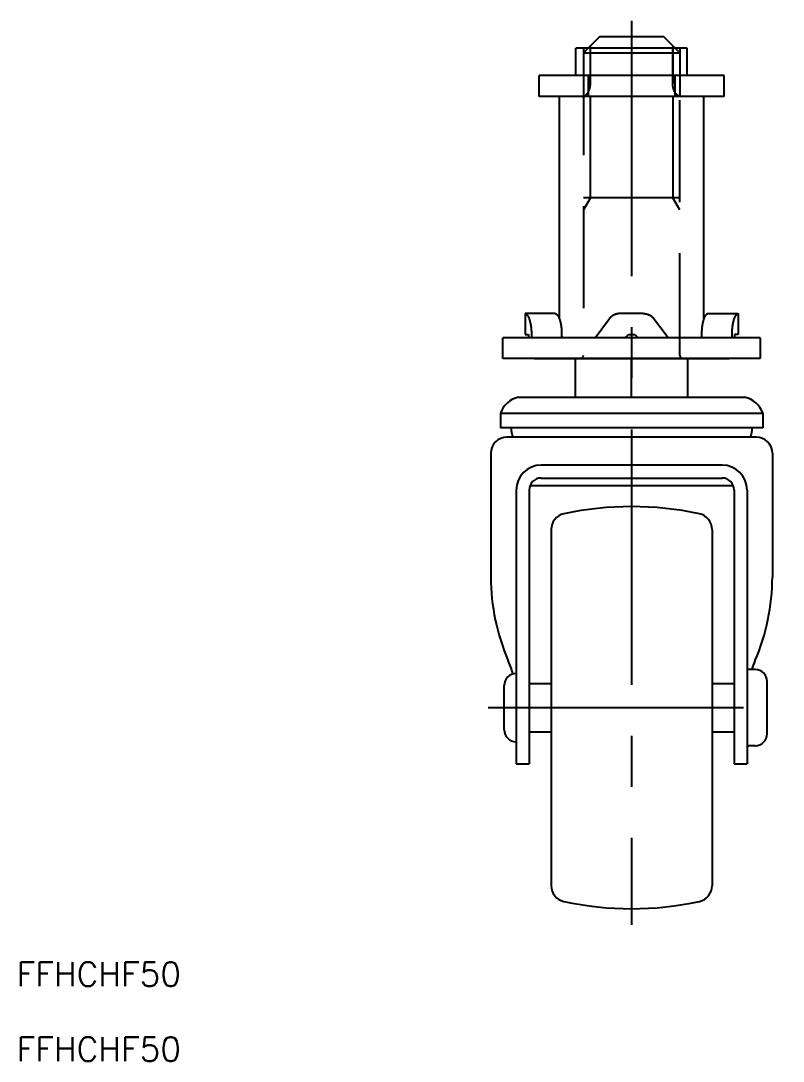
# Model space of a CAD drawing. Extents: x -158 to 42, y -44 to 169.
# Drawn here: x -158.3 to -63.5, y -44 to 85.4 of the extents above; entities that cross this region are included whole.
import ezdxf

# ---------------------------------------------------------------- set-up
doc = ezdxf.new("R2010")
doc.units = 0
doc.linetypes.add('CENTER', pattern=[50.8, 31.75, -6.35, 6.35, -6.35])
doc.linetypes.add('DASHED', pattern=[19.05, 12.7, -6.35])
doc.layers.get('0').update_dxf_attribs({"linetype": 'CONTINUOUS'})
doc.layers.add('CENTER', color=1, linetype='CONTINUOUS')
doc.styles.get("Standard").update_dxf_attribs({"font": 'txt.shx', "height": 3, "bigfont": 'bigfont.shx'})

msp = doc.modelspace()

# ---------------------------------------------------------------- linework, layer by layer
at = {"color": 7, "linetype": 'CONTINUOUS'}
for p, q in [((-86.33, 83.4), (-87.73, 82)), ((-78.33, 83.4), (-86.33, 83.4)), ((-76.93, 82), (-78.33, 83.4)), ((-75.41, 82), (-89.25, 82)), ((-89.25, 78.6), (-89.25, 82)), ((-75.41, 78.6), (-75.41, 82)), ((-70.83, 78.6), (-93.83, 78.6)), ((-93.83, 76), (-93.83, 78.6)), ((-87.72, 78.6), (-87.72, 76)), ((-76.94, 78.6), (-76.94, 76)), ((-70.83, 76), (-70.83, 78.6)), ((-70.83, 76), (-93.83, 76)), ((-91.33, 76), (-91.33, 48.41)), ((-73.33, 76), (-91.33, 76)), ((-73.33, 48.41), (-73.33, 76)), ((-91.82, 49), (-95.58, 49)), ((-95.58, 49), (-95.58, 46.4)), ((-86.86, 46), (-85.07, 48.39)), ((-80.91, 49), (-83.75, 49)), ((-77.8, 46), (-79.59, 48.39)), ((-72.84, 49), (-69.08, 49)), ((-69.08, 49), (-69.08, 46.4)), ((-66.33, 46), (-98.33, 46)), ((-98.33, 43.4), (-98.33, 46)), ((-95.58, 46.4), (-95.14, 46.4)), ((-95.14, 46.4), (-95.14, 46)), ((-83.16, 46), (-82.72, 46.4)), ((-82.72, 46.4), (-81.95, 46.4)), ((-81.95, 46.4), (-81.5, 46)), ((-69.52, 46.4), (-69.52, 46)), ((-69.08, 46.4), (-69.52, 46.4)), ((-66.33, 46), (-66.33, 43.4)), ((-66.33, 43.4), (-98.33, 43.4)), ((-94.45, 43.4), (-70.21, 43.4)), ((-89.33, 43.4), (-89.33, 38.6)), ((-82.33, 38.6), (-82.33, 43.4)), ((-75.33, 38.6), (-75.33, 43.4)), ((-96.38, 38.6), (-68.28, 38.6)), ((-98.63, 36.6), (-66.03, 36.6)), ((-98.63, 36.6), (-98.63, 34.8)), ((-66.03, 36.6), (-66.03, 34.8)), ((-66.03, 34.8), (-98.63, 34.8)), ((-66.83, 33.63), (-97.83, 33.63)), ((-99.83, 31.63), (-99.83, 16.24)), ((-64.83, 31.63), (-64.83, 16.24)), ((-71.08, 30.15), (-93.58, 30.15)), ((-93.58, 28.55), (-71.08, 28.55)), ((-94.97, 27.63), (-69.7, 27.63)), ((-96.68, 27.05), (-96.68, -7)), ((-95.08, 27.05), (-95.08, -7)), ((-69.58, 27.05), (-69.58, -7)), ((-67.98, 27.05), (-67.98, -7)), ((-92.33, 22.15), (-92.33, -22.15)), ((-72.33, 22.15), (-72.33, -22.15)), ((-66.98, 4.75), (-67.78, 4.75)), ((-98.18, -2.75), (-98.18, 2.75)), ((-95.08, 3), (-92.33, 3)), ((-72.33, 3), (-69.58, 3)), ((-65.48, -3.25), (-65.48, 3.25)), ((-95.08, -3), (-92.33, -3)), ((-72.33, -3), (-69.58, -3)), ((-66.98, -4.75), (-67.78, -4.75)), ((-96.68, -7), (-95.08, -7)), ((-69.58, -7), (-67.98, -7))]:
    msp.add_line(p, q, dxfattribs=at)
at = {"color": 3, "linetype": 'DASHED'}
for p, q in [((-88.33, 82), (-88.33, 76.1)), ((-88.33, 81.4), (-87.73, 82)), ((-87.45, 77.6), (-87.45, 82.28)), ((-87.45, 77.6), (-87.45, 82)), ((-77.21, 82.28), (-77.21, 77.6)), ((-77.21, 77.6), (-77.21, 82)), ((-76.33, 81.4), (-76.93, 82)), ((-76.33, 82), (-76.33, 76.1)), ((-88.33, 81.4), (-76.33, 81.4)), ((-88.33, 81.4), (-88.33, 43.8)), ((-76.33, 43.8), (-76.33, 81.4)), ((-87.45, 63.4), (-87.45, 76)), ((-77.21, 76), (-77.21, 63.4)), ((-87.45, 63.4), (-88.33, 61.88)), ((-76.33, 63.4), (-88.33, 63.4)), ((-76.33, 61.88), (-77.21, 63.4))]:
    msp.add_line(p, q, dxfattribs=at)
for points in [[(-88.48, 76, 0), (-88.46, 76, 0), (-88.45, 76, 0), (-88.44, 76, 0), (-88.43, 76, 0), (-88.41, 76, 0), (-88.4, 76, 0), (-88.39, 76.01, 0), (-88.38, 76.01, 0), (-88.36, 76.01, 0), (-88.35, 76.01, 0), (-88.34, 76.01, 0), (-88.33, 76.02, 0), (-88.31, 76.02, 0), (-88.3, 76.02, 0), (-88.29, 76.03, 0), (-88.28, 76.03, 0), (-88.26, 76.03, 0), (-88.25, 76.04, 0), (-88.24, 76.04, 0), (-88.23, 76.05, 0), (-88.22, 76.05, 0), (-88.2, 76.06, 0), (-88.19, 76.06, 0), (-88.18, 76.07, 0), (-88.17, 76.07, 0), (-88.16, 76.08, 0), (-88.14, 76.09, 0), (-88.13, 76.09, 0), (-88.12, 76.1, 0), (-88.11, 76.11, 0), (-88.1, 76.11, 0), (-88.08, 76.12, 0), (-88.07, 76.13, 0), (-88.06, 76.14, 0), (-88.05, 76.15, 0), (-88.04, 76.15, 0), (-88.03, 76.16, 0), (-88.02, 76.17, 0), (-88, 76.18, 0), (-87.99, 76.19, 0), (-87.98, 76.2, 0), (-87.97, 76.21, 0), (-87.96, 76.22, 0), (-87.95, 76.23, 0), (-87.94, 76.24, 0), (-87.93, 76.25, 0), (-87.92, 76.26, 0), (-87.91, 76.27, 0), (-87.9, 76.28, 0), (-87.89, 76.29, 0), (-87.88, 76.3, 0), (-87.87, 76.31, 0), (-87.86, 76.33, 0), (-87.85, 76.34, 0), (-87.84, 76.35, 0), (-87.83, 76.36, 0), (-87.82, 76.38, 0), (-87.81, 76.39, 0), (-87.8, 76.4, 0), (-87.79, 76.41, 0), (-87.78, 76.43, 0), (-87.77, 76.44, 0), (-87.76, 76.45, 0), (-87.75, 76.47, 0), (-87.74, 76.48, 0), (-87.73, 76.5, 0), (-87.72, 76.51, 0), (-87.72, 76.53, 0), (-87.71, 76.54, 0), (-87.7, 76.55, 0), (-87.69, 76.57, 0), (-87.68, 76.58, 0), (-87.68, 76.6, 0), (-87.67, 76.62, 0), (-87.66, 76.63, 0), (-87.65, 76.65, 0), (-87.65, 76.66, 0), (-87.64, 76.68, 0), (-87.63, 76.69, 0), (-87.62, 76.71, 0), (-87.62, 76.73, 0), (-87.61, 76.74, 0), (-87.6, 76.76, 0), (-87.6, 76.78, 0), (-87.59, 76.79, 0), (-87.58, 76.81, 0), (-87.58, 76.83, 0), (-87.57, 76.85, 0), (-87.57, 76.86, 0), (-87.56, 76.88, 0), (-87.55, 76.9, 0), (-87.55, 76.92, 0), (-87.54, 76.93, 0), (-87.54, 76.95, 0), (-87.53, 76.97, 0), (-87.53, 76.99, 0), (-87.52, 77.01, 0), (-87.52, 77.02, 0), (-87.51, 77.04, 0), (-87.51, 77.06, 0), (-87.51, 77.08, 0), (-87.5, 77.1, 0), (-87.5, 77.12, 0), (-87.49, 77.14, 0), (-87.49, 77.15, 0), (-87.49, 77.17, 0), (-87.48, 77.19, 0), (-87.48, 77.21, 0), (-87.48, 77.23, 0), (-87.48, 77.25, 0), (-87.47, 77.27, 0), (-87.47, 77.29, 0), (-87.47, 77.31, 0), (-87.47, 77.33, 0), (-87.46, 77.35, 0), (-87.46, 77.37, 0), (-87.46, 77.38, 0), (-87.46, 77.4, 0), (-87.46, 77.42, 0), (-87.46, 77.44, 0), (-87.45, 77.46, 0), (-87.45, 77.48, 0), (-87.45, 77.5, 0), (-87.45, 77.52, 0), (-87.45, 77.54, 0), (-87.45, 77.56, 0), (-87.45, 77.58, 0), (-87.45, 77.6, 0)], [(-76.18, 76, 0), (-76.2, 76, 0), (-76.21, 76, 0), (-76.22, 76, 0), (-76.23, 76, 0), (-76.25, 76, 0), (-76.26, 76, 0), (-76.27, 76.01, 0), (-76.28, 76.01, 0), (-76.3, 76.01, 0), (-76.31, 76.01, 0), (-76.32, 76.01, 0), (-76.33, 76.02, 0), (-76.35, 76.02, 0), (-76.36, 76.02, 0), (-76.37, 76.03, 0), (-76.38, 76.03, 0), (-76.4, 76.03, 0), (-76.41, 76.04, 0), (-76.42, 76.04, 0), (-76.43, 76.05, 0), (-76.45, 76.05, 0), (-76.46, 76.06, 0), (-76.47, 76.06, 0), (-76.48, 76.07, 0), (-76.49, 76.07, 0), (-76.51, 76.08, 0), (-76.52, 76.09, 0), (-76.53, 76.09, 0), (-76.54, 76.1, 0), (-76.55, 76.11, 0), (-76.57, 76.11, 0), (-76.58, 76.12, 0), (-76.59, 76.13, 0), (-76.6, 76.14, 0), (-76.61, 76.15, 0), (-76.62, 76.15, 0), (-76.63, 76.16, 0), (-76.65, 76.17, 0), (-76.66, 76.18, 0), (-76.67, 76.19, 0), (-76.68, 76.2, 0), (-76.69, 76.21, 0), (-76.7, 76.22, 0), (-76.71, 76.23, 0), (-76.72, 76.24, 0), (-76.73, 76.25, 0), (-76.74, 76.26, 0), (-76.75, 76.27, 0), (-76.76, 76.28, 0), (-76.78, 76.29, 0), (-76.79, 76.3, 0), (-76.8, 76.31, 0), (-76.81, 76.33, 0), (-76.82, 76.34, 0), (-76.83, 76.35, 0), (-76.84, 76.36, 0), (-76.84, 76.38, 0), (-76.85, 76.39, 0), (-76.86, 76.4, 0), (-76.87, 76.41, 0), (-76.88, 76.43, 0), (-76.89, 76.44, 0), (-76.9, 76.45, 0), (-76.91, 76.47, 0), (-76.92, 76.48, 0), (-76.93, 76.5, 0), (-76.94, 76.51, 0), (-76.94, 76.53, 0), (-76.95, 76.54, 0), (-76.96, 76.55, 0), (-76.97, 76.57, 0), (-76.98, 76.58, 0), (-76.99, 76.6, 0), (-76.99, 76.62, 0), (-77, 76.63, 0), (-77.01, 76.65, 0), (-77.02, 76.66, 0), (-77.02, 76.68, 0), (-77.03, 76.69, 0), (-77.04, 76.71, 0), (-77.04, 76.73, 0), (-77.05, 76.74, 0), (-77.06, 76.76, 0), (-77.06, 76.78, 0), (-77.07, 76.79, 0), (-77.08, 76.81, 0), (-77.08, 76.83, 0), (-77.09, 76.85, 0), (-77.1, 76.86, 0), (-77.1, 76.88, 0), (-77.11, 76.9, 0), (-77.11, 76.92, 0), (-77.12, 76.93, 0), (-77.12, 76.95, 0), (-77.13, 76.97, 0), (-77.13, 76.99, 0), (-77.14, 77.01, 0), (-77.14, 77.02, 0), (-77.15, 77.04, 0), (-77.15, 77.06, 0), (-77.15, 77.08, 0), (-77.16, 77.1, 0), (-77.16, 77.12, 0), (-77.17, 77.14, 0), (-77.17, 77.15, 0), (-77.17, 77.17, 0), (-77.18, 77.19, 0), (-77.18, 77.21, 0), (-77.18, 77.23, 0), (-77.19, 77.25, 0), (-77.19, 77.27, 0), (-77.19, 77.29, 0), (-77.19, 77.31, 0), (-77.2, 77.33, 0), (-77.2, 77.35, 0), (-77.2, 77.37, 0), (-77.2, 77.38, 0), (-77.2, 77.4, 0), (-77.2, 77.42, 0), (-77.21, 77.44, 0), (-77.21, 77.46, 0), (-77.21, 77.48, 0), (-77.21, 77.5, 0), (-77.21, 77.52, 0), (-77.21, 77.54, 0), (-77.21, 77.56, 0), (-77.21, 77.58, 0), (-77.21, 77.6, 0)]]:
    msp.add_polyline3d(points, dxfattribs=at)
at = {"color": 7}
for points in [[(-95.58, 49, 0), (-95.57, 48.99, 0), (-95.55, 48.98, 0), (-95.54, 48.98, 0), (-95.52, 48.97, 0), (-95.51, 48.96, 0), (-95.49, 48.95, 0), (-95.48, 48.94, 0), (-95.46, 48.93, 0), (-95.45, 48.92, 0), (-95.43, 48.91, 0), (-95.42, 48.91, 0), (-95.41, 48.9, 0), (-95.39, 48.89, 0), (-95.38, 48.88, 0), (-95.37, 48.86, 0), (-95.36, 48.85, 0), (-95.34, 48.84, 0), (-95.33, 48.83, 0), (-95.32, 48.82, 0), (-95.31, 48.81, 0), (-95.3, 48.79, 0), (-95.29, 48.78, 0), (-95.28, 48.77, 0), (-95.27, 48.76, 0), (-95.26, 48.74, 0), (-95.25, 48.73, 0), (-95.24, 48.71, 0), (-95.23, 48.7, 0), (-95.22, 48.69, 0), (-95.21, 48.67, 0), (-95.2, 48.66, 0), (-95.19, 48.64, 0), (-95.19, 48.63, 0), (-95.18, 48.61, 0), (-95.17, 48.6, 0), (-95.16, 48.58, 0), (-95.16, 48.57, 0), (-95.15, 48.55, 0), (-95.14, 48.53, 0), (-95.13, 48.52, 0), (-95.13, 48.5, 0), (-95.12, 48.49, 0), (-95.11, 48.47, 0), (-95.11, 48.45, 0), (-95.1, 48.44, 0), (-95.09, 48.42, 0), (-95.09, 48.41, 0), (-95.08, 48.39, 0), (-95.08, 48.37, 0), (-95.07, 48.36, 0), (-95.06, 48.34, 0), (-95.06, 48.32, 0), (-95.05, 48.31, 0), (-95.05, 48.29, 0), (-95.04, 48.27, 0), (-95.04, 48.26, 0), (-95.03, 48.24, 0), (-95.03, 48.22, 0), (-95.02, 48.21, 0), (-95.02, 48.19, 0), (-95.01, 48.17, 0), (-95.01, 48.16, 0), (-95, 48.14, 0), (-95, 48.12, 0), (-94.99, 48.1, 0), (-94.99, 48.09, 0), (-94.98, 48.07, 0), (-94.98, 48.05, 0), (-94.97, 48.04, 0), (-94.97, 48.02, 0), (-94.97, 48, 0), (-94.96, 47.99, 0), (-94.96, 47.97, 0), (-94.95, 47.95, 0), (-94.95, 47.94, 0), (-94.95, 47.92, 0), (-94.94, 47.9, 0), (-94.94, 47.89, 0), (-94.93, 47.87, 0), (-94.93, 47.85, 0), (-94.93, 47.84, 0), (-94.92, 47.82, 0), (-94.92, 47.8, 0), (-94.92, 47.79, 0), (-94.91, 47.77, 0), (-94.91, 47.75, 0), (-94.91, 47.74, 0), (-94.9, 47.72, 0), (-94.9, 47.7, 0), (-94.9, 47.69, 0), (-94.89, 47.67, 0), (-94.89, 47.65, 0), (-94.89, 47.64, 0), (-94.89, 47.62, 0), (-94.88, 47.6, 0), (-94.88, 47.59, 0), (-94.88, 47.57, 0), (-94.87, 47.55, 0), (-94.87, 47.54, 0), (-94.87, 47.52, 0), (-94.87, 47.5, 0), (-94.86, 47.49, 0), (-94.86, 47.47, 0), (-94.86, 47.45, 0), (-94.86, 47.44, 0), (-94.85, 47.42, 0), (-94.85, 47.4, 0), (-94.85, 47.39, 0), (-94.85, 47.37, 0), (-94.85, 47.35, 0), (-94.84, 47.34, 0), (-94.84, 47.32, 0), (-94.84, 47.3, 0), (-94.84, 47.29, 0), (-94.84, 47.27, 0), (-94.83, 47.25, 0), (-94.83, 47.24, 0), (-94.83, 47.22, 0), (-94.83, 47.2, 0), (-94.83, 47.19, 0), (-94.83, 47.17, 0), (-94.83, 47.15, 0), (-94.82, 47.14, 0), (-94.82, 47.12, 0), (-94.82, 47.1, 0), (-94.82, 47.09, 0), (-94.82, 47.07, 0), (-94.82, 47.05, 0), (-94.82, 47.04, 0), (-94.81, 47.02, 0), (-94.81, 47, 0), (-94.81, 46.99, 0), (-94.81, 46.97, 0), (-94.81, 46.95, 0), (-94.81, 46.94, 0), (-94.81, 46.92, 0), (-94.81, 46.9, 0), (-94.81, 46.89, 0), (-94.8, 46.87, 0), (-94.8, 46.85, 0), (-94.8, 46.84, 0), (-94.8, 46.82, 0), (-94.8, 46.8, 0), (-94.8, 46.79, 0), (-94.8, 46.77, 0), (-94.8, 46.75, 0), (-94.8, 46.74, 0), (-94.8, 46.72, 0), (-94.8, 46.7, 0), (-94.8, 46.69, 0), (-94.8, 46.67, 0), (-94.79, 46.65, 0), (-94.79, 46.64, 0), (-94.79, 46.62, 0), (-94.79, 46.6, 0), (-94.79, 46.59, 0), (-94.79, 46.57, 0), (-94.79, 46.55, 0), (-94.79, 46.53, 0), (-94.79, 46.52, 0), (-94.79, 46.5, 0), (-94.79, 46.48, 0), (-94.79, 46.47, 0), (-94.79, 46.45, 0), (-94.79, 46.43, 0), (-94.79, 46.42, 0), (-94.79, 46.4, 0), (-94.79, 46.38, 0), (-94.79, 46.37, 0), (-94.79, 46.35, 0), (-94.79, 46.33, 0), (-94.79, 46.32, 0), (-94.79, 46.3, 0), (-94.79, 46.28, 0), (-94.78, 46.27, 0), (-94.78, 46.25, 0), (-94.78, 46.23, 0), (-94.78, 46.22, 0), (-94.78, 46.2, 0), (-94.78, 46.18, 0), (-94.78, 46.17, 0), (-94.78, 46.15, 0), (-94.78, 46.13, 0), (-94.78, 46.12, 0), (-94.78, 46.1, 0), (-94.78, 46.08, 0), (-94.78, 46.07, 0), (-94.78, 46.05, 0), (-94.78, 46.03, 0), (-94.78, 46.02, 0), (-94.78, 46, 0)], [(-91.82, 49, 0), (-91.81, 48.99, 0), (-91.79, 48.98, 0), (-91.78, 48.98, 0), (-91.76, 48.97, 0), (-91.75, 48.96, 0), (-91.73, 48.95, 0), (-91.72, 48.94, 0), (-91.7, 48.93, 0), (-91.69, 48.92, 0), (-91.68, 48.91, 0), (-91.66, 48.91, 0), (-91.65, 48.9, 0), (-91.64, 48.89, 0), (-91.62, 48.88, 0), (-91.61, 48.86, 0), (-91.6, 48.85, 0), (-91.59, 48.84, 0), (-91.57, 48.83, 0), (-91.56, 48.82, 0), (-91.55, 48.81, 0), (-91.54, 48.79, 0), (-91.53, 48.78, 0), (-91.52, 48.77, 0), (-91.51, 48.76, 0), (-91.5, 48.74, 0), (-91.49, 48.73, 0), (-91.48, 48.71, 0), (-91.47, 48.7, 0), (-91.46, 48.69, 0), (-91.45, 48.67, 0), (-91.44, 48.66, 0), (-91.44, 48.64, 0), (-91.43, 48.63, 0), (-91.42, 48.61, 0), (-91.41, 48.6, 0), (-91.4, 48.58, 0), (-91.4, 48.57, 0), (-91.39, 48.55, 0), (-91.38, 48.53, 0), (-91.37, 48.52, 0), (-91.37, 48.5, 0), (-91.36, 48.49, 0), (-91.35, 48.47, 0), (-91.35, 48.45, 0), (-91.34, 48.44, 0), (-91.33, 48.42, 0), (-91.33, 48.41, 0), (-91.32, 48.39, 0), (-91.32, 48.37, 0), (-91.31, 48.36, 0), (-91.31, 48.34, 0), (-91.3, 48.32, 0), (-91.29, 48.31, 0), (-91.29, 48.29, 0), (-91.28, 48.27, 0), (-91.28, 48.26, 0), (-91.27, 48.24, 0), (-91.27, 48.22, 0), (-91.26, 48.21, 0), (-91.26, 48.19, 0), (-91.25, 48.17, 0), (-91.25, 48.16, 0), (-91.24, 48.14, 0), (-91.24, 48.12, 0), (-91.23, 48.1, 0), (-91.23, 48.09, 0), (-91.22, 48.07, 0), (-91.22, 48.05, 0), (-91.22, 48.04, 0), (-91.21, 48.02, 0), (-91.21, 48, 0), (-91.2, 47.99, 0), (-91.2, 47.97, 0), (-91.19, 47.95, 0), (-91.19, 47.94, 0), (-91.19, 47.92, 0), (-91.18, 47.9, 0), (-91.18, 47.89, 0), (-91.17, 47.87, 0), (-91.17, 47.85, 0), (-91.17, 47.84, 0), (-91.16, 47.82, 0), (-91.16, 47.8, 0), (-91.16, 47.79, 0), (-91.15, 47.77, 0), (-91.15, 47.75, 0), (-91.15, 47.74, 0), (-91.14, 47.72, 0), (-91.14, 47.7, 0), (-91.14, 47.69, 0), (-91.13, 47.67, 0), (-91.13, 47.65, 0), (-91.13, 47.64, 0), (-91.13, 47.62, 0), (-91.12, 47.6, 0), (-91.12, 47.59, 0), (-91.12, 47.57, 0), (-91.12, 47.55, 0), (-91.11, 47.54, 0), (-91.11, 47.52, 0), (-91.11, 47.5, 0), (-91.11, 47.49, 0), (-91.1, 47.47, 0), (-91.1, 47.45, 0), (-91.1, 47.44, 0), (-91.1, 47.42, 0), (-91.09, 47.4, 0), (-91.09, 47.39, 0), (-91.09, 47.37, 0), (-91.09, 47.35, 0), (-91.09, 47.34, 0), (-91.08, 47.32, 0), (-91.08, 47.3, 0), (-91.08, 47.29, 0), (-91.08, 47.27, 0), (-91.08, 47.25, 0), (-91.07, 47.24, 0), (-91.07, 47.22, 0), (-91.07, 47.2, 0), (-91.07, 47.19, 0), (-91.07, 47.17, 0), (-91.07, 47.15, 0), (-91.06, 47.14, 0), (-91.06, 47.12, 0), (-91.06, 47.1, 0), (-91.06, 47.09, 0), (-91.06, 47.07, 0), (-91.06, 47.05, 0), (-91.06, 47.04, 0), (-91.06, 47.02, 0), (-91.05, 47, 0), (-91.05, 46.99, 0), (-91.05, 46.97, 0), (-91.05, 46.95, 0), (-91.05, 46.94, 0), (-91.05, 46.92, 0), (-91.05, 46.9, 0), (-91.05, 46.89, 0), (-91.05, 46.87, 0), (-91.04, 46.85, 0), (-91.04, 46.84, 0), (-91.04, 46.82, 0), (-91.04, 46.8, 0), (-91.04, 46.79, 0), (-91.04, 46.77, 0), (-91.04, 46.75, 0), (-91.04, 46.74, 0), (-91.04, 46.72, 0), (-91.04, 46.7, 0), (-91.04, 46.69, 0), (-91.04, 46.67, 0), (-91.04, 46.65, 0), (-91.03, 46.64, 0), (-91.03, 46.62, 0), (-91.03, 46.6, 0), (-91.03, 46.59, 0), (-91.03, 46.57, 0), (-91.03, 46.55, 0), (-91.03, 46.53, 0), (-91.03, 46.52, 0), (-91.03, 46.5, 0), (-91.03, 46.48, 0), (-91.03, 46.47, 0), (-91.03, 46.45, 0), (-91.03, 46.43, 0), (-91.03, 46.42, 0), (-91.03, 46.4, 0), (-91.03, 46.38, 0), (-91.03, 46.37, 0), (-91.03, 46.35, 0), (-91.03, 46.33, 0), (-91.03, 46.32, 0), (-91.03, 46.3, 0), (-91.03, 46.28, 0), (-91.03, 46.27, 0), (-91.03, 46.25, 0), (-91.03, 46.23, 0), (-91.03, 46.22, 0), (-91.03, 46.2, 0), (-91.02, 46.18, 0), (-91.02, 46.17, 0), (-91.02, 46.15, 0), (-91.02, 46.13, 0), (-91.02, 46.12, 0), (-91.02, 46.1, 0), (-91.02, 46.08, 0), (-91.02, 46.07, 0), (-91.02, 46.05, 0), (-91.02, 46.03, 0), (-91.02, 46.02, 0), (-91.02, 46, 0)], [(-72.84, 49, 0), (-72.85, 48.99, 0), (-72.87, 48.98, 0), (-72.88, 48.98, 0), (-72.9, 48.97, 0), (-72.91, 48.96, 0), (-72.93, 48.95, 0), (-72.94, 48.94, 0), (-72.96, 48.93, 0), (-72.97, 48.92, 0), (-72.99, 48.91, 0), (-73, 48.91, 0), (-73.01, 48.9, 0), (-73.03, 48.89, 0), (-73.04, 48.88, 0), (-73.05, 48.86, 0), (-73.06, 48.85, 0), (-73.08, 48.84, 0), (-73.09, 48.83, 0), (-73.1, 48.82, 0), (-73.11, 48.81, 0), (-73.12, 48.79, 0), (-73.13, 48.78, 0), (-73.14, 48.77, 0), (-73.15, 48.76, 0), (-73.16, 48.74, 0), (-73.17, 48.73, 0), (-73.18, 48.71, 0), (-73.19, 48.7, 0), (-73.2, 48.69, 0), (-73.21, 48.67, 0), (-73.22, 48.66, 0), (-73.23, 48.64, 0), (-73.23, 48.63, 0), (-73.24, 48.61, 0), (-73.25, 48.6, 0), (-73.26, 48.58, 0), (-73.26, 48.57, 0), (-73.27, 48.55, 0), (-73.28, 48.53, 0), (-73.29, 48.52, 0), (-73.29, 48.5, 0), (-73.3, 48.49, 0), (-73.31, 48.47, 0), (-73.31, 48.45, 0), (-73.32, 48.44, 0), (-73.33, 48.42, 0), (-73.33, 48.41, 0), (-73.34, 48.39, 0), (-73.34, 48.37, 0), (-73.35, 48.36, 0), (-73.36, 48.34, 0), (-73.36, 48.32, 0), (-73.37, 48.31, 0), (-73.37, 48.29, 0), (-73.38, 48.27, 0), (-73.38, 48.26, 0), (-73.39, 48.24, 0), (-73.39, 48.22, 0), (-73.4, 48.21, 0), (-73.4, 48.19, 0), (-73.41, 48.17, 0), (-73.41, 48.16, 0), (-73.42, 48.14, 0), (-73.42, 48.12, 0), (-73.43, 48.1, 0), (-73.43, 48.09, 0), (-73.44, 48.07, 0), (-73.44, 48.05, 0), (-73.45, 48.04, 0), (-73.45, 48.02, 0), (-73.45, 48, 0), (-73.46, 47.99, 0), (-73.46, 47.97, 0), (-73.47, 47.95, 0), (-73.47, 47.94, 0), (-73.47, 47.92, 0), (-73.48, 47.9, 0), (-73.48, 47.89, 0), (-73.49, 47.87, 0), (-73.49, 47.85, 0), (-73.49, 47.84, 0), (-73.5, 47.82, 0), (-73.5, 47.8, 0), (-73.5, 47.79, 0), (-73.51, 47.77, 0), (-73.51, 47.75, 0), (-73.51, 47.74, 0), (-73.52, 47.72, 0), (-73.52, 47.7, 0), (-73.52, 47.69, 0), (-73.53, 47.67, 0), (-73.53, 47.65, 0), (-73.53, 47.64, 0), (-73.53, 47.62, 0), (-73.54, 47.6, 0), (-73.54, 47.59, 0), (-73.54, 47.57, 0), (-73.55, 47.55, 0), (-73.55, 47.54, 0), (-73.55, 47.52, 0), (-73.55, 47.5, 0), (-73.56, 47.49, 0), (-73.56, 47.47, 0), (-73.56, 47.45, 0), (-73.56, 47.44, 0), (-73.57, 47.42, 0), (-73.57, 47.4, 0), (-73.57, 47.39, 0), (-73.57, 47.37, 0), (-73.57, 47.35, 0), (-73.58, 47.34, 0), (-73.58, 47.32, 0), (-73.58, 47.3, 0), (-73.58, 47.29, 0), (-73.58, 47.27, 0), (-73.58, 47.25, 0), (-73.59, 47.24, 0), (-73.59, 47.22, 0), (-73.59, 47.2, 0), (-73.59, 47.19, 0), (-73.59, 47.17, 0), (-73.59, 47.15, 0), (-73.6, 47.14, 0), (-73.6, 47.12, 0), (-73.6, 47.1, 0), (-73.6, 47.09, 0), (-73.6, 47.07, 0), (-73.6, 47.05, 0), (-73.6, 47.04, 0), (-73.61, 47.02, 0), (-73.61, 47, 0), (-73.61, 46.99, 0), (-73.61, 46.97, 0), (-73.61, 46.95, 0), (-73.61, 46.94, 0), (-73.61, 46.92, 0), (-73.61, 46.9, 0), (-73.61, 46.89, 0), (-73.62, 46.87, 0), (-73.62, 46.85, 0), (-73.62, 46.84, 0), (-73.62, 46.82, 0), (-73.62, 46.8, 0), (-73.62, 46.79, 0), (-73.62, 46.77, 0), (-73.62, 46.75, 0), (-73.62, 46.74, 0), (-73.62, 46.72, 0), (-73.62, 46.7, 0), (-73.62, 46.69, 0), (-73.62, 46.67, 0), (-73.63, 46.65, 0), (-73.63, 46.64, 0), (-73.63, 46.62, 0), (-73.63, 46.6, 0), (-73.63, 46.59, 0), (-73.63, 46.57, 0), (-73.63, 46.55, 0), (-73.63, 46.53, 0), (-73.63, 46.52, 0), (-73.63, 46.5, 0), (-73.63, 46.48, 0), (-73.63, 46.47, 0), (-73.63, 46.45, 0), (-73.63, 46.43, 0), (-73.63, 46.42, 0), (-73.63, 46.4, 0), (-73.63, 46.38, 0), (-73.63, 46.37, 0), (-73.63, 46.35, 0), (-73.63, 46.33, 0), (-73.63, 46.32, 0), (-73.63, 46.3, 0), (-73.63, 46.28, 0), (-73.64, 46.27, 0), (-73.64, 46.25, 0), (-73.64, 46.23, 0), (-73.64, 46.22, 0), (-73.64, 46.2, 0), (-73.64, 46.18, 0), (-73.64, 46.17, 0), (-73.64, 46.15, 0), (-73.64, 46.13, 0), (-73.64, 46.12, 0), (-73.64, 46.1, 0), (-73.64, 46.08, 0), (-73.64, 46.07, 0), (-73.64, 46.05, 0), (-73.64, 46.03, 0), (-73.64, 46.02, 0), (-73.64, 46, 0)], [(-69.08, 49, 0), (-69.1, 48.99, 0), (-69.11, 48.98, 0), (-69.13, 48.98, 0), (-69.14, 48.97, 0), (-69.16, 48.96, 0), (-69.17, 48.95, 0), (-69.18, 48.94, 0), (-69.2, 48.93, 0), (-69.21, 48.92, 0), (-69.23, 48.91, 0), (-69.24, 48.91, 0), (-69.25, 48.9, 0), (-69.27, 48.89, 0), (-69.28, 48.88, 0), (-69.29, 48.86, 0), (-69.3, 48.85, 0), (-69.32, 48.84, 0), (-69.33, 48.83, 0), (-69.34, 48.82, 0), (-69.35, 48.81, 0), (-69.36, 48.79, 0), (-69.37, 48.78, 0), (-69.38, 48.77, 0), (-69.39, 48.76, 0), (-69.4, 48.74, 0), (-69.41, 48.73, 0), (-69.42, 48.71, 0), (-69.43, 48.7, 0), (-69.44, 48.69, 0), (-69.45, 48.67, 0), (-69.46, 48.66, 0), (-69.47, 48.64, 0), (-69.47, 48.63, 0), (-69.48, 48.61, 0), (-69.49, 48.6, 0), (-69.5, 48.58, 0), (-69.51, 48.57, 0), (-69.51, 48.55, 0), (-69.52, 48.53, 0), (-69.53, 48.52, 0), (-69.53, 48.5, 0), (-69.54, 48.49, 0), (-69.55, 48.47, 0), (-69.55, 48.45, 0), (-69.56, 48.44, 0), (-69.57, 48.42, 0), (-69.57, 48.41, 0), (-69.58, 48.39, 0), (-69.59, 48.37, 0), (-69.59, 48.36, 0), (-69.6, 48.34, 0), (-69.6, 48.32, 0), (-69.61, 48.31, 0), (-69.61, 48.29, 0), (-69.62, 48.27, 0), (-69.62, 48.26, 0), (-69.63, 48.24, 0), (-69.64, 48.22, 0), (-69.64, 48.21, 0), (-69.65, 48.19, 0), (-69.65, 48.17, 0), (-69.66, 48.16, 0), (-69.66, 48.14, 0), (-69.66, 48.12, 0), (-69.67, 48.1, 0), (-69.67, 48.09, 0), (-69.68, 48.07, 0), (-69.68, 48.05, 0), (-69.69, 48.04, 0), (-69.69, 48.02, 0), (-69.7, 48, 0), (-69.7, 47.99, 0), (-69.7, 47.97, 0), (-69.71, 47.95, 0), (-69.71, 47.94, 0), (-69.72, 47.92, 0), (-69.72, 47.9, 0), (-69.72, 47.89, 0), (-69.73, 47.87, 0), (-69.73, 47.85, 0), (-69.73, 47.84, 0), (-69.74, 47.82, 0), (-69.74, 47.8, 0), (-69.75, 47.79, 0), (-69.75, 47.77, 0), (-69.75, 47.75, 0), (-69.76, 47.74, 0), (-69.76, 47.72, 0), (-69.76, 47.7, 0), (-69.76, 47.69, 0), (-69.77, 47.67, 0), (-69.77, 47.65, 0), (-69.77, 47.64, 0), (-69.78, 47.62, 0), (-69.78, 47.6, 0), (-69.78, 47.59, 0), (-69.78, 47.57, 0), (-69.79, 47.55, 0), (-69.79, 47.54, 0), (-69.79, 47.52, 0), (-69.79, 47.5, 0), (-69.8, 47.49, 0), (-69.8, 47.47, 0), (-69.8, 47.45, 0), (-69.8, 47.44, 0), (-69.81, 47.42, 0), (-69.81, 47.4, 0), (-69.81, 47.39, 0), (-69.81, 47.37, 0), (-69.81, 47.35, 0), (-69.82, 47.34, 0), (-69.82, 47.32, 0), (-69.82, 47.3, 0), (-69.82, 47.29, 0), (-69.82, 47.27, 0), (-69.83, 47.25, 0), (-69.83, 47.24, 0), (-69.83, 47.22, 0), (-69.83, 47.2, 0), (-69.83, 47.19, 0), (-69.83, 47.17, 0), (-69.84, 47.15, 0), (-69.84, 47.14, 0), (-69.84, 47.12, 0), (-69.84, 47.1, 0), (-69.84, 47.09, 0), (-69.84, 47.07, 0), (-69.84, 47.05, 0), (-69.85, 47.04, 0), (-69.85, 47.02, 0), (-69.85, 47, 0), (-69.85, 46.99, 0), (-69.85, 46.97, 0), (-69.85, 46.95, 0), (-69.85, 46.94, 0), (-69.85, 46.92, 0), (-69.85, 46.9, 0), (-69.86, 46.89, 0), (-69.86, 46.87, 0), (-69.86, 46.85, 0), (-69.86, 46.84, 0), (-69.86, 46.82, 0), (-69.86, 46.8, 0), (-69.86, 46.79, 0), (-69.86, 46.77, 0), (-69.86, 46.75, 0), (-69.86, 46.74, 0), (-69.86, 46.72, 0), (-69.86, 46.7, 0), (-69.87, 46.69, 0), (-69.87, 46.67, 0), (-69.87, 46.65, 0), (-69.87, 46.64, 0), (-69.87, 46.62, 0), (-69.87, 46.6, 0), (-69.87, 46.59, 0), (-69.87, 46.57, 0), (-69.87, 46.55, 0), (-69.87, 46.53, 0), (-69.87, 46.52, 0), (-69.87, 46.5, 0), (-69.87, 46.48, 0), (-69.87, 46.47, 0), (-69.87, 46.45, 0), (-69.87, 46.43, 0), (-69.87, 46.42, 0), (-69.87, 46.4, 0), (-69.87, 46.38, 0), (-69.87, 46.37, 0), (-69.87, 46.35, 0), (-69.88, 46.33, 0), (-69.88, 46.32, 0), (-69.88, 46.3, 0), (-69.88, 46.28, 0), (-69.88, 46.27, 0), (-69.88, 46.25, 0), (-69.88, 46.23, 0), (-69.88, 46.22, 0), (-69.88, 46.2, 0), (-69.88, 46.18, 0), (-69.88, 46.17, 0), (-69.88, 46.15, 0), (-69.88, 46.13, 0), (-69.88, 46.12, 0), (-69.88, 46.1, 0), (-69.88, 46.08, 0), (-69.88, 46.07, 0), (-69.88, 46.05, 0), (-69.88, 46.03, 0), (-69.88, 46.02, 0), (-69.88, 46, 0)]]:
    msp.add_polyline3d(points, dxfattribs=at)
at = {"color": 7, "linetype": 'CONTINUOUS'}
for points in [[(-83.75, 49, 0), (-83.76, 49, 0), (-83.78, 49, 0), (-83.79, 49, 0), (-83.8, 49, 0), (-83.82, 49, 0), (-83.83, 49, 0), (-83.84, 49, 0), (-83.86, 49, 0), (-83.87, 49, 0), (-83.88, 49, 0), (-83.9, 48.99, 0), (-83.91, 48.99, 0), (-83.92, 48.99, 0), (-83.94, 48.99, 0), (-83.95, 48.99, 0), (-83.96, 48.99, 0), (-83.98, 48.99, 0), (-83.99, 48.98, 0), (-84, 48.98, 0), (-84.01, 48.98, 0), (-84.03, 48.98, 0), (-84.04, 48.98, 0), (-84.05, 48.98, 0), (-84.07, 48.97, 0), (-84.08, 48.97, 0), (-84.09, 48.97, 0), (-84.11, 48.97, 0), (-84.12, 48.96, 0), (-84.13, 48.96, 0), (-84.14, 48.96, 0), (-84.16, 48.96, 0), (-84.17, 48.95, 0), (-84.18, 48.95, 0), (-84.19, 48.95, 0), (-84.21, 48.94, 0), (-84.22, 48.94, 0), (-84.23, 48.94, 0), (-84.25, 48.93, 0), (-84.26, 48.93, 0), (-84.27, 48.93, 0), (-84.28, 48.92, 0), (-84.3, 48.92, 0), (-84.31, 48.91, 0), (-84.32, 48.91, 0), (-84.33, 48.91, 0), (-84.34, 48.9, 0), (-84.36, 48.9, 0), (-84.37, 48.89, 0), (-84.38, 48.89, 0), (-84.39, 48.88, 0), (-84.4, 48.88, 0), (-84.42, 48.88, 0), (-84.43, 48.87, 0), (-84.44, 48.87, 0), (-84.45, 48.86, 0), (-84.46, 48.86, 0), (-84.48, 48.85, 0), (-84.49, 48.85, 0), (-84.5, 48.84, 0), (-84.51, 48.83, 0), (-84.52, 48.83, 0), (-84.53, 48.82, 0), (-84.55, 48.82, 0), (-84.56, 48.81, 0), (-84.57, 48.81, 0), (-84.58, 48.8, 0), (-84.59, 48.79, 0), (-84.6, 48.79, 0), (-84.61, 48.78, 0), (-84.62, 48.78, 0), (-84.63, 48.77, 0), (-84.65, 48.76, 0), (-84.66, 48.76, 0), (-84.67, 48.75, 0), (-84.68, 48.74, 0), (-84.69, 48.74, 0), (-84.7, 48.73, 0), (-84.71, 48.72, 0), (-84.72, 48.72, 0), (-84.73, 48.71, 0), (-84.74, 48.7, 0), (-84.75, 48.7, 0), (-84.76, 48.69, 0), (-84.77, 48.68, 0), (-84.78, 48.67, 0), (-84.79, 48.67, 0), (-84.8, 48.66, 0), (-84.81, 48.65, 0), (-84.82, 48.65, 0), (-84.83, 48.64, 0), (-84.84, 48.63, 0), (-84.85, 48.62, 0), (-84.86, 48.61, 0), (-84.87, 48.61, 0), (-84.88, 48.6, 0), (-84.88, 48.59, 0), (-84.89, 48.58, 0), (-84.9, 48.57, 0), (-84.91, 48.57, 0), (-84.92, 48.56, 0), (-84.93, 48.55, 0), (-84.94, 48.54, 0), (-84.95, 48.53, 0), (-84.95, 48.52, 0), (-84.96, 48.52, 0), (-84.97, 48.51, 0), (-84.98, 48.5, 0), (-84.99, 48.49, 0), (-85, 48.48, 0), (-85, 48.47, 0), (-85.01, 48.46, 0), (-85.02, 48.45, 0), (-85.03, 48.44, 0), (-85.03, 48.44, 0), (-85.04, 48.43, 0), (-85.05, 48.42, 0), (-85.06, 48.41, 0), (-85.06, 48.4, 0), (-85.07, 48.39, 0), (-85.08, 48.38, 0), (-85.08, 48.37, 0), (-85.09, 48.36, 0), (-85.1, 48.35, 0), (-85.1, 48.34, 0), (-85.11, 48.33, 0), (-85.12, 48.32, 0), (-85.12, 48.31, 0), (-85.13, 48.3, 0)], [(-80.91, 49, 0), (-80.9, 49, 0), (-80.88, 49, 0), (-80.87, 49, 0), (-80.86, 49, 0), (-80.84, 49, 0), (-80.83, 49, 0), (-80.82, 49, 0), (-80.8, 49, 0), (-80.79, 49, 0), (-80.78, 49, 0), (-80.76, 48.99, 0), (-80.75, 48.99, 0), (-80.74, 48.99, 0), (-80.73, 48.99, 0), (-80.71, 48.99, 0), (-80.7, 48.99, 0), (-80.69, 48.99, 0), (-80.67, 48.98, 0), (-80.66, 48.98, 0), (-80.65, 48.98, 0), (-80.63, 48.98, 0), (-80.62, 48.98, 0), (-80.61, 48.98, 0), (-80.59, 48.97, 0), (-80.58, 48.97, 0), (-80.57, 48.97, 0), (-80.56, 48.97, 0), (-80.54, 48.96, 0), (-80.53, 48.96, 0), (-80.52, 48.96, 0), (-80.5, 48.96, 0), (-80.49, 48.95, 0), (-80.48, 48.95, 0), (-80.47, 48.95, 0), (-80.45, 48.94, 0), (-80.44, 48.94, 0), (-80.43, 48.94, 0), (-80.42, 48.93, 0), (-80.4, 48.93, 0), (-80.39, 48.93, 0), (-80.38, 48.92, 0), (-80.37, 48.92, 0), (-80.35, 48.91, 0), (-80.34, 48.91, 0), (-80.33, 48.91, 0), (-80.32, 48.9, 0), (-80.3, 48.9, 0), (-80.29, 48.89, 0), (-80.28, 48.89, 0), (-80.27, 48.88, 0), (-80.26, 48.88, 0), (-80.24, 48.88, 0), (-80.23, 48.87, 0), (-80.22, 48.87, 0), (-80.21, 48.86, 0), (-80.2, 48.86, 0), (-80.19, 48.85, 0), (-80.17, 48.85, 0), (-80.16, 48.84, 0), (-80.15, 48.83, 0), (-80.14, 48.83, 0), (-80.13, 48.82, 0), (-80.12, 48.82, 0), (-80.1, 48.81, 0), (-80.09, 48.81, 0), (-80.08, 48.8, 0), (-80.07, 48.79, 0), (-80.06, 48.79, 0), (-80.05, 48.78, 0), (-80.04, 48.78, 0), (-80.03, 48.77, 0), (-80.02, 48.76, 0), (-80.01, 48.76, 0), (-79.99, 48.75, 0), (-79.98, 48.74, 0), (-79.97, 48.74, 0), (-79.96, 48.73, 0), (-79.95, 48.72, 0), (-79.94, 48.72, 0), (-79.93, 48.71, 0), (-79.92, 48.7, 0), (-79.91, 48.7, 0), (-79.9, 48.69, 0), (-79.89, 48.68, 0), (-79.88, 48.67, 0), (-79.87, 48.67, 0), (-79.86, 48.66, 0), (-79.85, 48.65, 0), (-79.84, 48.65, 0), (-79.83, 48.64, 0), (-79.82, 48.63, 0), (-79.81, 48.62, 0), (-79.8, 48.61, 0), (-79.79, 48.61, 0), (-79.79, 48.6, 0), (-79.78, 48.59, 0), (-79.77, 48.58, 0), (-79.76, 48.57, 0), (-79.75, 48.57, 0), (-79.74, 48.56, 0), (-79.73, 48.55, 0), (-79.72, 48.54, 0), (-79.72, 48.53, 0), (-79.71, 48.52, 0), (-79.7, 48.52, 0), (-79.69, 48.51, 0), (-79.68, 48.5, 0), (-79.67, 48.49, 0), (-79.67, 48.48, 0), (-79.66, 48.47, 0), (-79.65, 48.46, 0), (-79.64, 48.45, 0), (-79.63, 48.44, 0), (-79.63, 48.44, 0), (-79.62, 48.43, 0), (-79.61, 48.42, 0), (-79.61, 48.41, 0), (-79.6, 48.4, 0), (-79.59, 48.39, 0), (-79.58, 48.38, 0), (-79.58, 48.37, 0), (-79.57, 48.36, 0), (-79.56, 48.35, 0), (-79.56, 48.34, 0), (-79.55, 48.33, 0), (-79.54, 48.32, 0), (-79.54, 48.31, 0), (-79.53, 48.3, 0)]]:
    msp.add_polyline3d(points, dxfattribs=at)
at = {"color": 3, "linetype": 'DASHED'}
for centre, start, end in [((-88.73, 43.8), 270, 0), ((-75.93, 43.8), 180, 270)]:
    msp.add_arc(centre, 0.4, start, end, dxfattribs=at)
at = {"color": 7, "linetype": 'CONTINUOUS'}
for centre, radius, start, end in [((-95.78, 35.66), 3, 101.5188, 161.7483), ((-68.88, 35.66), 3, 18.2517, 78.4812), ((-95.33, 34.61), 1.99, 174.6523, 209.7503), ((-69.33, 34.61), 1.99, 330.2497, 5.3477), ((-97.83, 31.63), 2, 90, 180), ((-66.83, 31.63), 2, 360, 90), ((-93.58, 27.05), 3.1, 90, 180), ((-71.08, 27.05), 3.1, 0, 90), ((-93.58, 27.05), 1.5, 90, 180), ((-71.08, 27.05), 1.5, 0, 90), ((-82.33, -15), 40, 77.8468, 102.1532), ((-90.33, 22.15), 2, 102.1532, 180), ((-74.33, 22.15), 2, 0, 77.8468), ((-73.69, 16.24), 26.14, 180, 203.4561), ((-90.97, 16.24), 26.14, 336.5439, 0), ((-108.6, 1.08), 11.92, 15.1362, 23.5155), ((-56.06, 1.08), 11.92, 156.4845, 162.0651), ((-96.68, 2.75), 1.5, 90, 180), ((-67.78, 4.55), 0.2, 87.7954, 180), ((-66.98, 3.25), 1.5, 0, 90), ((-96.68, -2.75), 1.5, 180, 270), ((-66.98, -3.25), 1.5, 270, 0), ((-67.78, -4.55), 0.2, 180, 272.2046), ((-90.33, -22.15), 2, 180, 257.8468), ((-74.33, -22.15), 2, 282.1532, 0), ((-82.33, 15), 40, 257.8468, 282.1532)]:
    msp.add_arc(centre, radius, start, end, dxfattribs=at)
at = {"layer": 'CENTER', "color": 1, "linetype": 'CENTER'}
for p, q in [((-82.33, 85.4), (-82.33, -27)), ((-100.18, 0), (-63.48, 0))]:
    msp.add_line(p, q, dxfattribs=at)

# ---------------------------------------------------------------- texts
at = {"color": 7, "linetype": 'CONTINUOUS'}
for p in [(-158.8, -34.64), (-158.8, -43.96)]:
    msp.add_text('FFHCHF50', height=3, dxfattribs=at).set_placement(p)

doc.saveas('drawing.dxf')
